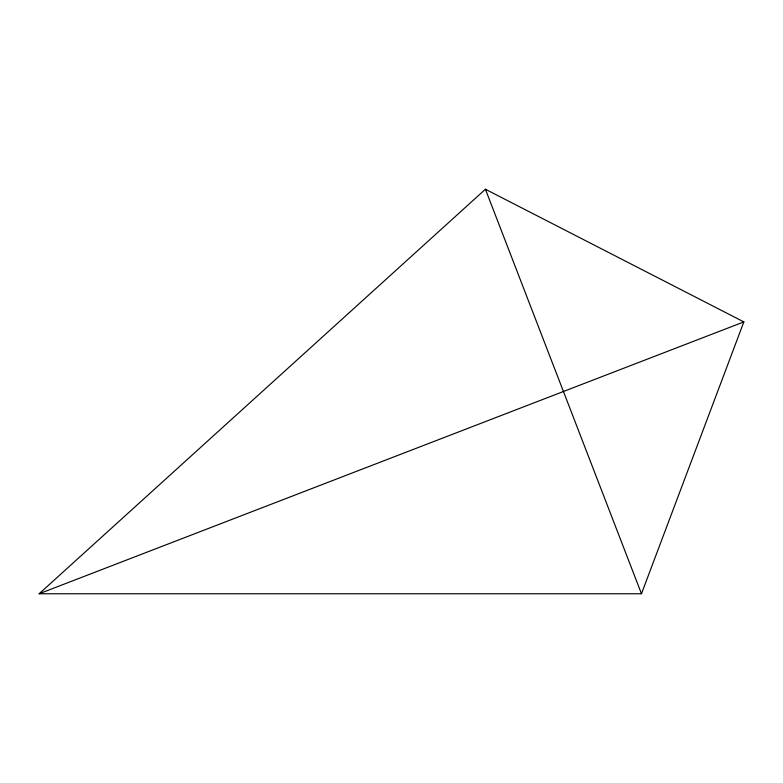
<?xml version="1.0" encoding="UTF-8"?>
<svg xmlns="http://www.w3.org/2000/svg" width="783" height="783" viewBox="0 0 783 783"><rect width="100%" height="100%" fill="white"/><g stroke="black" fill="none" stroke-linecap="round" stroke-linejoin="round"><path stroke-width="1.17" d="M641.473 593.759L743.85 321.901L485.411 189.241L39.15 593.759L641.473 593.759L485.411 189.241M39.15 593.759L743.85 321.901"/></g></svg>
